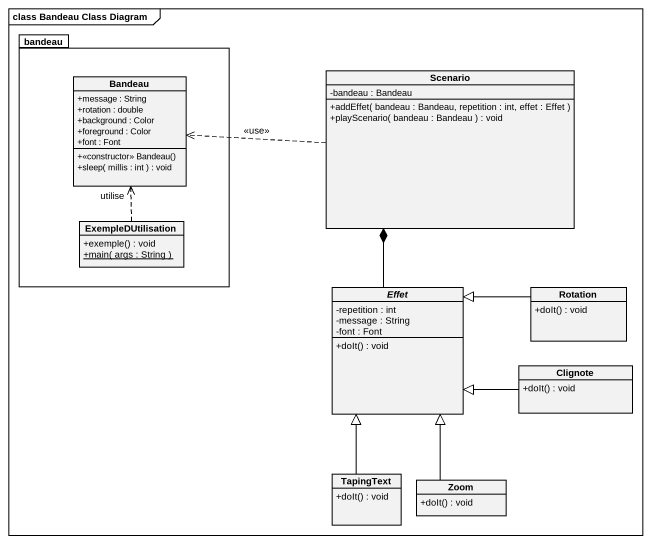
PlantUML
@startuml
mainframe class Bandeau Class Diagram
hide circle
hide empty members
skinparam classAttributeIconSize 0
package bandeau {
  class Bandeau {
    +message : String
    +rotation : double
    +background : Color
    +foreground : Color
    +font : Font
    +<<constructor>> Bandeau()
    +sleep( millis : int ) : void
  }
  class ExempleDUtilisation {
    +exemple() : void
    {static} +main( args : String )
  }
}
class Scenario {
  -bandeau : Bandeau
  +addEffet( bandeau : Bandeau, repetition : int, effet : Effet )
  +playScenario( bandeau : Bandeau ) : void
}
abstract class Effet {
  -repetition : int
  -message : String
  -font : Font
  +doIt() : void
}
class Rotation {
  +doIt() : void
}
class Clignote {
  +doIt() : void
}
class TapingText {
  +doIt() : void
}
class Zoom {
  +doIt() : void
}
Scenario .left.> Bandeau : <<use>>
Scenario *-- Effet
ExempleDUtilisation .up.> Bandeau : utilise
Rotation -left-|> Effet
Clignote -left-|> Effet
TapingText -up-|> Effet
Zoom -up-|> Effet
@enduml
